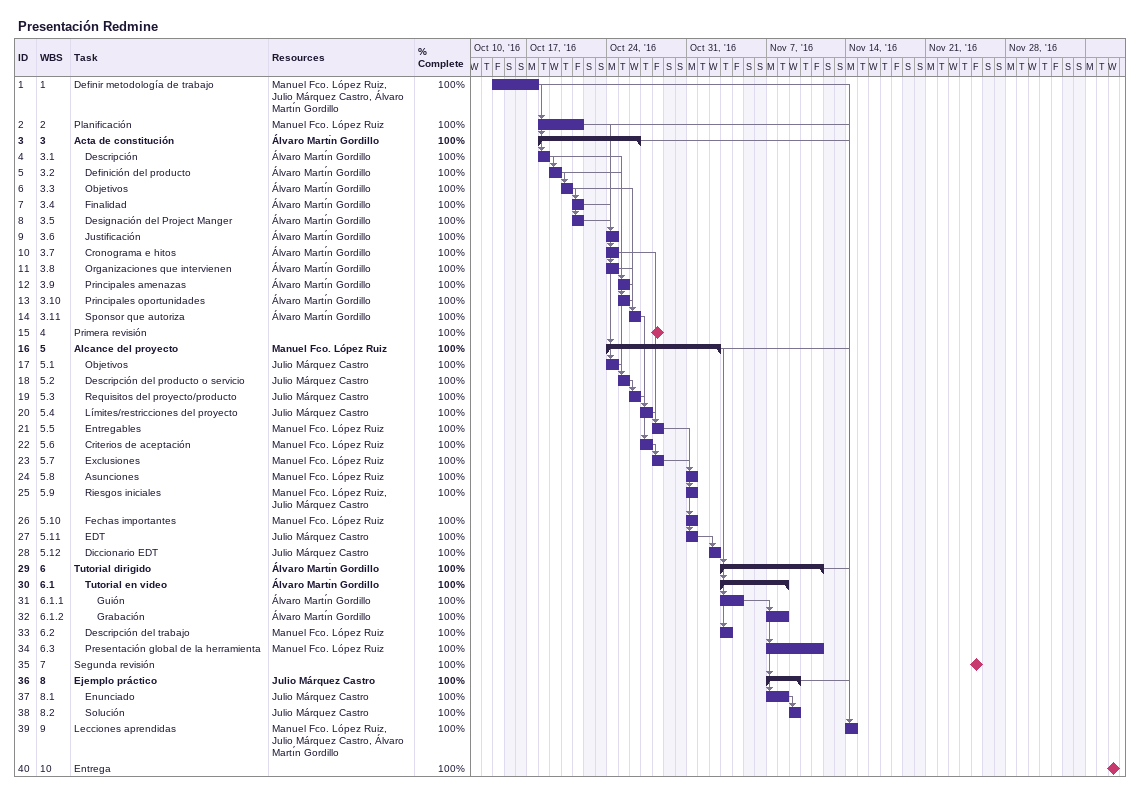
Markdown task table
Presentación Redmine

| ID | WBS | Task | Start | Finish | Predecessors | Resources | % complete |
|---|---|---|---|---|---|---|---|
| 1 | 1 | Definir metodología de trabajo | 2016-10-14 | 2016-10-17 |  | Manuel Fco. López Ruiz, Julio Márquez Castro, Álvaro Martı́n Gordillo | 100 |
| 2 | 2 | Planificación | 2016-10-18 | 2016-10-21 | 1 | Manuel Fco. López Ruiz | 100 |
| 3 | 3 | **Acta de constitución** | 2016-10-18 | 2016-10-26 | 1 | Álvaro Martı́n Gordillo | 100 |
| 4 | 3.1 | Descripción | 2016-10-18 | 2016-10-18 | 1 | Álvaro Martı́n Gordillo | 100 |
| 5 | 3.2 | Definición del producto | 2016-10-19 | 2016-10-19 | 4 | Álvaro Martı́n Gordillo | 100 |
| 6 | 3.3 | Objetivos | 2016-10-20 | 2016-10-20 | 5 | Álvaro Martı́n Gordillo | 100 |
| 7 | 3.4 | Finalidad | 2016-10-21 | 2016-10-21 | 6 | Álvaro Martı́n Gordillo | 100 |
| 8 | 3.5 | Designación del Project Manger | 2016-10-21 | 2016-10-21 | 6 | Álvaro Martı́n Gordillo | 100 |
| 9 | 3.6 | Justificación | 2016-10-24 | 2016-10-24 | 7 | Álvaro Martı́n Gordillo | 100 |
| 10 | 3.7 | Cronograma e hitos | 2016-10-24 | 2016-10-24 | 7 | Álvaro Martı́n Gordillo | 100 |
| 11 | 3.8 | Organizaciones que intervienen | 2016-10-24 | 2016-10-24 | 4, 8 | Álvaro Martı́n Gordillo | 100 |
| 12 | 3.9 | Principales amenazas | 2016-10-25 | 2016-10-25 | 10 | Álvaro Martı́n Gordillo | 100 |
| 13 | 3.10 | Principales oportunidades | 2016-10-25 | 2016-10-25 | 10 | Álvaro Martı́n Gordillo | 100 |
| 14 | 3.11 | Sponsor que autoriza | 2016-10-26 | 2016-10-26 | 6, 11, 12, 13 | Álvaro Martı́n Gordillo | 100 |
| 15 | 4 | Primera revisión (milestone) | 2016-10-28 | 2016-10-28 |  |  | 100 |
| 16 | 5 | **Alcance del proyecto** | 2016-10-24 | 2016-11-02 | 2 | Manuel Fco. López Ruiz | 100 |
| 17 | 5.1 | Objetivos | 2016-10-24 | 2016-10-24 | 5 | Julio Márquez Castro | 100 |
| 18 | 5.2 | Descripción del producto o servicio | 2016-10-25 | 2016-10-25 | 4, 5, 17 | Julio Márquez Castro | 100 |
| 19 | 5.3 | Requisitos del proyecto/producto | 2016-10-26 | 2016-10-26 | 18 | Julio Márquez Castro | 100 |
| 20 | 5.4 | Límites/restricciones del proyecto | 2016-10-27 | 2016-10-27 | 19 | Julio Márquez Castro | 100 |
| 21 | 5.5 | Entregables | 2016-10-28 | 2016-10-28 | 10, 20 | Manuel Fco. López Ruiz | 100 |
| 22 | 5.6 | Criterios de aceptación | 2016-10-27 | 2016-10-27 | 14 | Manuel Fco. López Ruiz | 100 |
| 23 | 5.7 | Exclusiones | 2016-10-28 | 2016-10-28 | 22 | Manuel Fco. López Ruiz | 100 |
| 24 | 5.8 | Asunciones | 2016-10-31 | 2016-10-31 | 23 | Manuel Fco. López Ruiz | 100 |
| 25 | 5.9 | Riesgos iniciales | 2016-10-31 | 2016-10-31 | 23 | Manuel Fco. López Ruiz, Julio Márquez Castro | 100 |
| 26 | 5.10 | Fechas importantes | 2016-10-31 | 2016-10-31 | 21 | Manuel Fco. López Ruiz | 100 |
| 27 | 5.11 | EDT | 2016-10-31 | 2016-10-31 | 21 | Julio Márquez Castro | 100 |
| 28 | 5.12 | Diccionario EDT | 2016-11-02 | 2016-11-02 | 27 | Julio Márquez Castro | 100 |
| 29 | 6 | **Tutorial dirigido** | 2016-11-03 | 2016-11-11 | 16 | Álvaro Martı́n Gordillo | 100 |
| 30 | 6.1 | **Tutorial en video** | 2016-11-03 | 2016-11-08 | 16 | Álvaro Martı́n Gordillo | 100 |
| 31 | 6.1.1 | Guión | 2016-11-03 | 2016-11-04 | 16 | Álvaro Martı́n Gordillo | 100 |
| 32 | 6.1.2 | Grabación | 2016-11-07 | 2016-11-08 | 31 | Álvaro Martı́n Gordillo | 100 |
| 33 | 6.2 | Descripción del trabajo | 2016-11-03 | 2016-11-03 | 16 | Manuel Fco. López Ruiz | 100 |
| 34 | 6.3 | Presentación global de la herramienta | 2016-11-07 | 2016-11-11 | 31 | Manuel Fco. López Ruiz | 100 |
| 35 | 7 | Segunda revisión (milestone) | 2016-11-25 | 2016-11-25 |  |  | 100 |
| 36 | 8 | **Ejemplo práctico** | 2016-11-07 | 2016-11-09 | 31 | Julio Márquez Castro | 100 |
| 37 | 8.1 | Enunciado | 2016-11-07 | 2016-11-08 | 31 | Julio Márquez Castro | 100 |
| 38 | 8.2 | Solución | 2016-11-09 | 2016-11-09 | 37 | Julio Márquez Castro | 100 |
| 39 | 9 | Lecciones aprendidas | 2016-11-14 | 2016-11-14 | 1, 2, 3, 16, 29, 36 | Manuel Fco. López Ruiz, Julio Márquez Castro, Álvaro Martı́n Gordillo | 100 |
| 40 | 10 | Entrega (milestone) | 2016-12-07 | 2016-12-07 |  |  | 100 |
